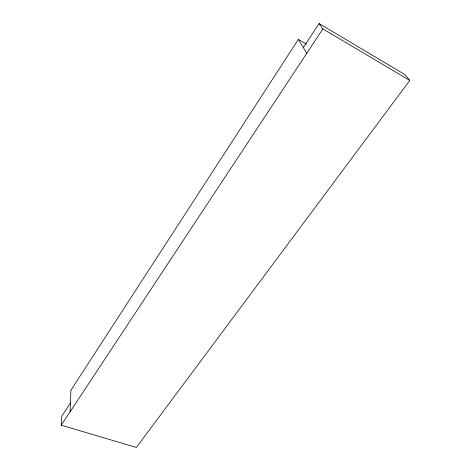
<?xml version="1.0" encoding="UTF-8"?>
<svg xmlns="http://www.w3.org/2000/svg" width="471" height="471" viewBox="0 0 471 471"><rect width="100%" height="100%" fill="white"/><g stroke="black" fill="none" stroke-linecap="round" stroke-linejoin="round"><path stroke-width="0.71" d="M70.102 411.772L70.88 390.3L298.361 39.393L306.568 44.133M303.342 47.577L319.091 23.55L404.813 74.536L409.764 80.435L136.372 447.45L61.236 425.201L61.654 416.393L70.42 403.023M61.236 425.201L322.876 28.925L319.091 23.55M322.876 28.925L409.764 80.435M298.361 39.393L306.804 53.264"/></g></svg>
